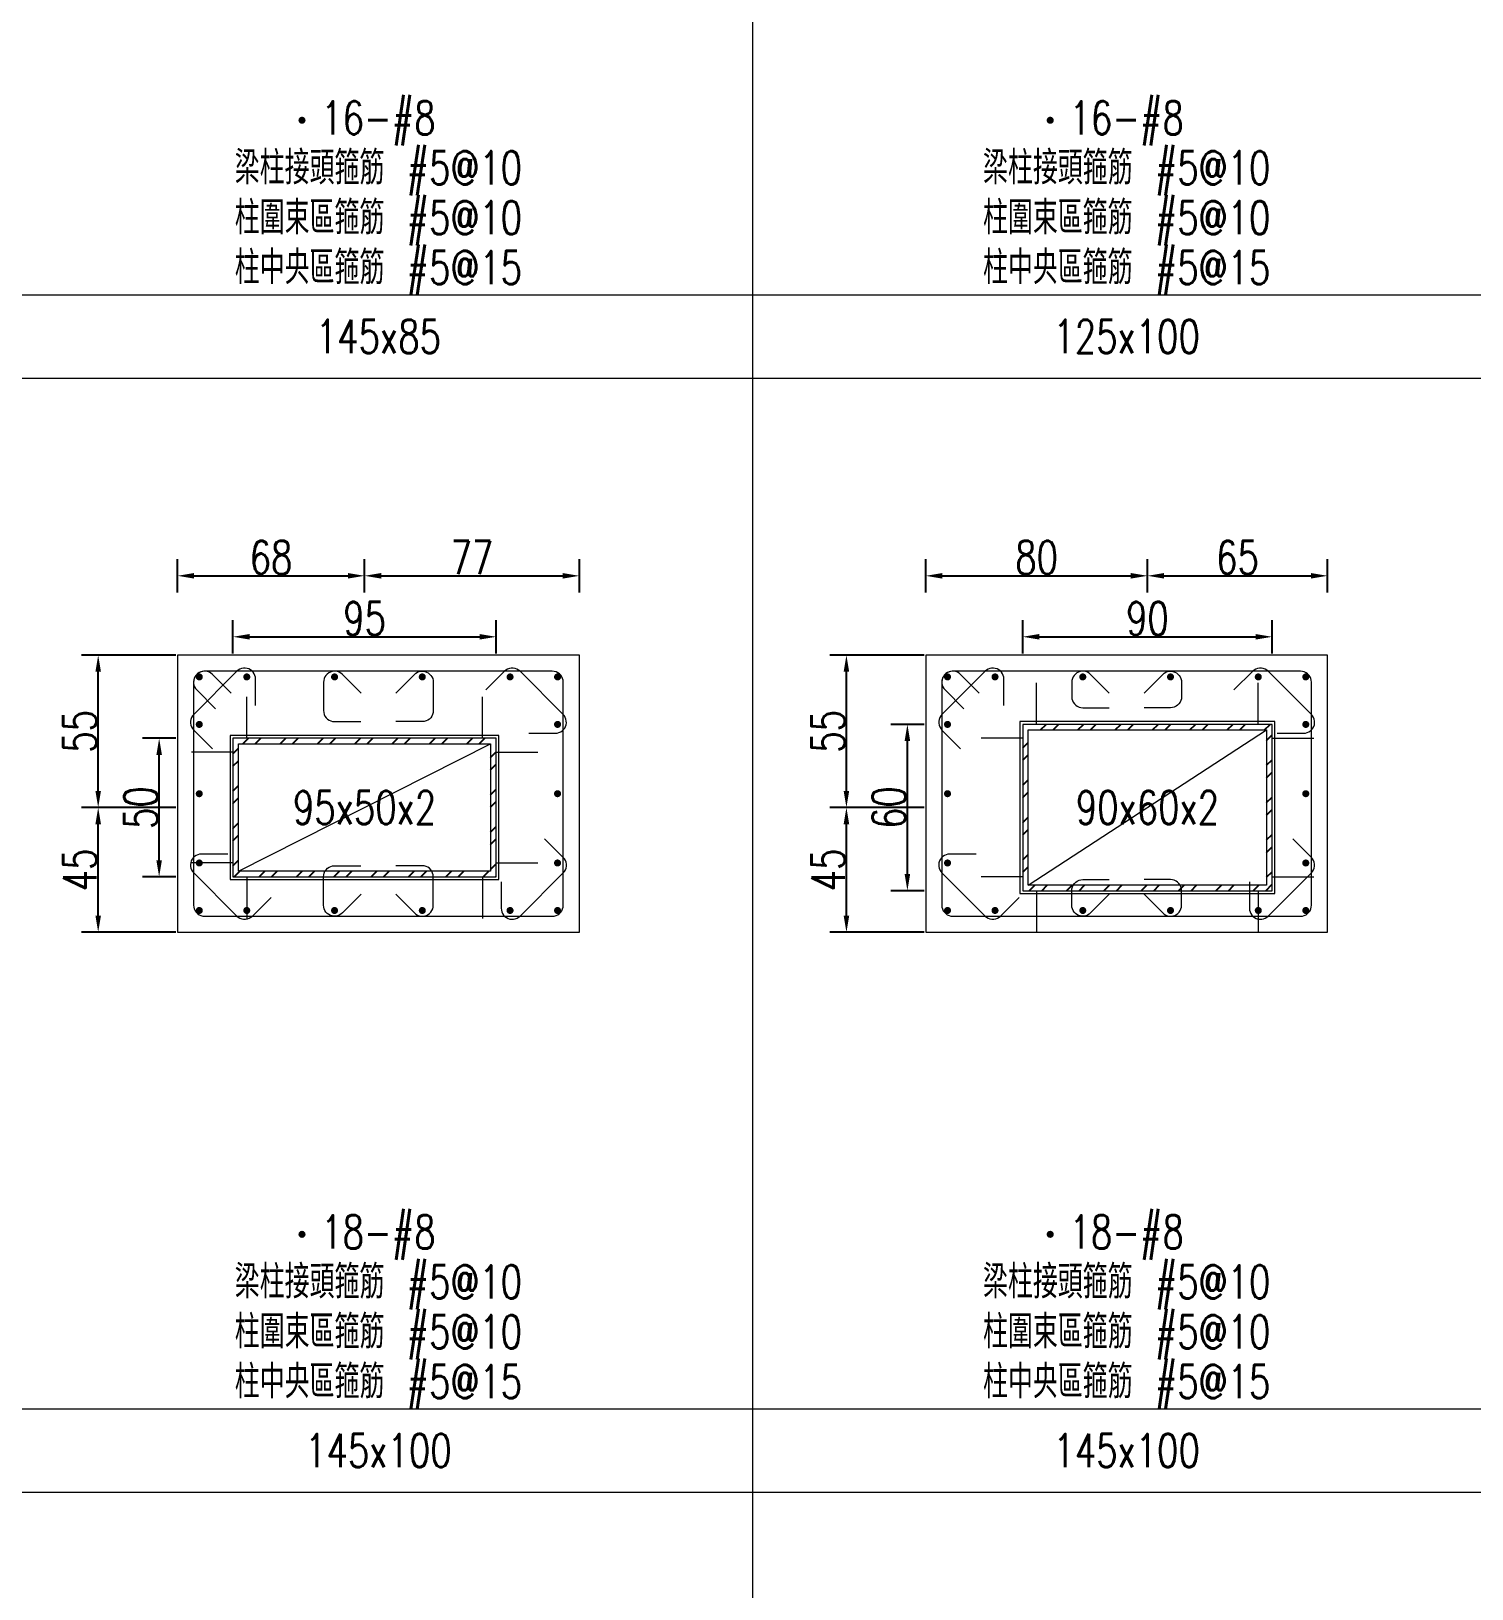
# Model space of a CAD drawing. Header units: millimetres. Extents: x 0 to 3905, y 0 to 8880.
# Drawn here: x 920 to 1440, y 2779 to 3341 of the extents above; entities that cross this region are included whole.
import ezdxf
from ezdxf.enums import TextEntityAlignment as Align

# ---------------------------------------------------------------- set-up
doc = ezdxf.new("R2010")
doc.units = ezdxf.units.MM
doc.layers.get('DEFPOINTS').update_dxf_attribs({"color": 3})
for name, color, linetype in [('Hatch線', 6, 'Continuous'), ('主筋斷面', 2, 'Continuous'), ('文字-主筋根數', 7, 'Continuous'), ('文字-剪力筋 中央區', 7, 'Continuous'), ('文字-剪力筋-BC', 7, 'Continuous'), ('文字-剪力筋-圍束區', 7, 'Continuous'), ('文字-斷面尺寸', 7, 'Continuous'), ('文字-輔助字', 7, 'Continuous'), ('柱斷面線', 4, 'Continuous'), ('標註字', 4, 'Continuous'), ('箍筋線', 1, 'Continuous'), ('網格線', 7, 'Continuous'), ('鋼柱', 11, 'Continuous')]:
    doc.layers.add(name, color=color, linetype=linetype)
doc.styles.add('note', font='txt.shx', dxfattribs={"width": 0.75, "height": 12})
doc.styles.add('txt', font='txt.shx', dxfattribs={"height": 0.2, "bigfont": 'chineset.shx'})
doc.dimstyles.new('RCAD_DIM', dxfattribs={"dimtxt": 12, "dimasz": 6, "dimexe": 6, "dimexo": 0.625, "dimtad": 1, "dimdec": 0, "dimdsep": 46, "dimtxsty": 'note', "dimcen": 2.5, "dimclrd": 256, "dimclre": 256, "dimclrt": 256, "dimadec": 0, "dimazin": 0, "dimtfac": 1, "dimtmove": 0, "dimatfit": 3, "dimfxl": 0, "dimtolj": 1, "dimarcsym": 0})

# ---------------------------------------------------------------- blocks, each defined once
blk = doc.blocks.new('*D588')
at = {"layer": 'DEFPOINTS', "color": 0}
for p in [(1087.5, 3122.62), (992.5, 3116), (1087.5, 3116)]:
    blk.add_point(p, dxfattribs=at)
at = {"layer": '標註字', "lineweight": -2}
for p, q in [((992.5, 3116.62), (992.5, 3128.62)), ((1087.5, 3116.62), (1087.5, 3128.62)), ((998.5, 3122.62), (1081.5, 3122.62))]:
    blk.add_line(p, q, dxfattribs=at)
at = {"layer": '標註字'}
for points in [[(998.5, 3123.62), (998.5, 3121.62), (992.5, 3122.62)], [(1081.5, 3121.62), (1081.5, 3123.62), (1087.5, 3122.62)]]:
    blk.add_solid(points, dxfattribs=at)
at = {"layer": '標註字', "insert": (1040, 3129.25), "char_height": 12, "attachment_point": 5, "style": 'note'}
blk.add_mtext('\\A1;95', dxfattribs=at)
blk = doc.blocks.new('*D589')
at = {"layer": 'DEFPOINTS', "color": 0}
for p in [(965.88, 3086), (972.5, 3086), (972.5, 3036)]:
    blk.add_point(p, dxfattribs=at)
at = {"layer": '標註字', "lineweight": -2}
for p, q in [((971.88, 3086), (959.88, 3086)), ((965.88, 3042), (965.88, 3080)), ((971.88, 3036), (959.88, 3036))]:
    blk.add_line(p, q, dxfattribs=at)
at = {"layer": '標註字'}
for points in [[(966.88, 3080), (964.88, 3080), (965.88, 3086)], [(964.88, 3042), (966.88, 3042), (965.88, 3036)]]:
    blk.add_solid(points, dxfattribs=at)
at = {"layer": '標註字', "insert": (959.25, 3061), "char_height": 12, "attachment_point": 5, "rotation": 90, "style": 'note'}
blk.add_mtext('\\A1;50', dxfattribs=at)
blk = doc.blocks.new('*D590')
at = {"layer": 'DEFPOINTS', "color": 0}
for p in [(1040, 3144.62), (972.5, 3138), (1040, 3138)]:
    blk.add_point(p, dxfattribs=at)
at = {"layer": '標註字', "lineweight": -2}
for p, q in [((972.5, 3138.62), (972.5, 3150.62)), ((1040, 3138.62), (1040, 3150.62)), ((978.5, 3144.62), (1034, 3144.62))]:
    blk.add_line(p, q, dxfattribs=at)
at = {"layer": '標註字'}
for points in [[(978.5, 3145.62), (978.5, 3143.62), (972.5, 3144.62)], [(1034, 3143.62), (1034, 3145.62), (1040, 3144.62)]]:
    blk.add_solid(points, dxfattribs=at)
at = {"layer": '標註字', "insert": (1006.25, 3151.25), "char_height": 12, "attachment_point": 5, "style": 'note'}
blk.add_mtext('\\A1;68', dxfattribs=at)
blk = doc.blocks.new('*D591')
at = {"layer": 'DEFPOINTS', "color": 0}
for p in [(1117.5, 3144.62), (1040, 3138), (1117.5, 3138)]:
    blk.add_point(p, dxfattribs=at)
at = {"layer": '標註字', "lineweight": -2}
for p, q in [((1040, 3138.62), (1040, 3150.62)), ((1117.5, 3138.62), (1117.5, 3150.62)), ((1046, 3144.62), (1111.5, 3144.62))]:
    blk.add_line(p, q, dxfattribs=at)
at = {"layer": '標註字'}
for points in [[(1046, 3145.62), (1046, 3143.62), (1040, 3144.62)], [(1111.5, 3143.62), (1111.5, 3145.62), (1117.5, 3144.62)]]:
    blk.add_solid(points, dxfattribs=at)
at = {"layer": '標註字', "insert": (1078.75, 3151.25), "char_height": 12, "attachment_point": 5, "style": 'note'}
blk.add_mtext('\\A1;77', dxfattribs=at)
blk = doc.blocks.new('*D592')
at = {"layer": 'DEFPOINTS', "color": 0}
for p in [(943.88, 3061), (972.5, 3061), (972.5, 3016)]:
    blk.add_point(p, dxfattribs=at)
at = {"layer": '標註字', "lineweight": -2}
for p, q in [((971.88, 3061), (937.88, 3061)), ((943.88, 3022), (943.88, 3055)), ((971.88, 3016), (937.88, 3016))]:
    blk.add_line(p, q, dxfattribs=at)
at = {"layer": '標註字'}
for points in [[(944.88, 3055), (942.88, 3055), (943.88, 3061)], [(942.88, 3022), (944.88, 3022), (943.88, 3016)]]:
    blk.add_solid(points, dxfattribs=at)
at = {"layer": '標註字', "insert": (937.25, 3038.5), "char_height": 12, "attachment_point": 5, "rotation": 90, "style": 'note'}
blk.add_mtext('\\A1;45', dxfattribs=at)
blk = doc.blocks.new('*D593')
at = {"layer": 'DEFPOINTS', "color": 0}
for p in [(943.88, 3116), (972.5, 3116), (972.5, 3061)]:
    blk.add_point(p, dxfattribs=at)
at = {"layer": '標註字', "lineweight": -2}
for p, q in [((971.88, 3116), (937.88, 3116)), ((943.88, 3067), (943.88, 3110)), ((971.88, 3061), (937.88, 3061))]:
    blk.add_line(p, q, dxfattribs=at)
at = {"layer": '標註字'}
for points in [[(944.88, 3110), (942.88, 3110), (943.88, 3116)], [(942.88, 3067), (944.88, 3067), (943.88, 3061)]]:
    blk.add_solid(points, dxfattribs=at)
at = {"layer": '標註字', "insert": (937.25, 3088.5), "char_height": 12, "attachment_point": 5, "rotation": 90, "style": 'note'}
blk.add_mtext('\\A1;55', dxfattribs=at)
blk = doc.blocks.new('Circle_Filled')
at = {"const_width": 0.5}
blk.add_lwpolyline([(-0.25, 0, 1), (0.25, 0, 1)], format="xyb", close=True, dxfattribs=at)
blk = doc.blocks.new('*D720')
at = {"layer": 'DEFPOINTS', "color": 0}
for p in [(1367.5, 3122.62), (1277.5, 3116), (1367.5, 3116)]:
    blk.add_point(p, dxfattribs=at)
at = {"layer": '標註字', "lineweight": -2}
for p, q in [((1277.5, 3116.62), (1277.5, 3128.62)), ((1367.5, 3116.62), (1367.5, 3128.62)), ((1283.5, 3122.62), (1361.5, 3122.62))]:
    blk.add_line(p, q, dxfattribs=at)
at = {"layer": '標註字'}
for points in [[(1283.5, 3123.62), (1283.5, 3121.62), (1277.5, 3122.62)], [(1361.5, 3121.62), (1361.5, 3123.62), (1367.5, 3122.62)]]:
    blk.add_solid(points, dxfattribs=at)
at = {"layer": '標註字', "insert": (1322.5, 3129.25), "char_height": 12, "attachment_point": 5, "style": 'note'}
blk.add_mtext('\\A1;90', dxfattribs=at)
blk = doc.blocks.new('*D721')
at = {"layer": 'DEFPOINTS', "color": 0}
for p in [(1235.88, 3091), (1242.5, 3091), (1242.5, 3031)]:
    blk.add_point(p, dxfattribs=at)
at = {"layer": '標註字', "lineweight": -2}
for p, q in [((1241.88, 3091), (1229.88, 3091)), ((1235.88, 3037), (1235.88, 3085)), ((1241.88, 3031), (1229.88, 3031))]:
    blk.add_line(p, q, dxfattribs=at)
at = {"layer": '標註字'}
for points in [[(1236.88, 3085), (1234.88, 3085), (1235.88, 3091)], [(1234.88, 3037), (1236.88, 3037), (1235.88, 3031)]]:
    blk.add_solid(points, dxfattribs=at)
at = {"layer": '標註字', "insert": (1229.25, 3061), "char_height": 12, "attachment_point": 5, "rotation": 90, "style": 'note'}
blk.add_mtext('\\A1;60', dxfattribs=at)
blk = doc.blocks.new('*D722')
at = {"layer": 'DEFPOINTS', "color": 0}
for p in [(1322.5, 3144.62), (1242.5, 3138), (1322.5, 3138)]:
    blk.add_point(p, dxfattribs=at)
at = {"layer": '標註字', "lineweight": -2}
for p, q in [((1242.5, 3138.62), (1242.5, 3150.62)), ((1322.5, 3138.62), (1322.5, 3150.62)), ((1248.5, 3144.62), (1316.5, 3144.62))]:
    blk.add_line(p, q, dxfattribs=at)
at = {"layer": '標註字'}
for points in [[(1248.5, 3145.62), (1248.5, 3143.62), (1242.5, 3144.62)], [(1316.5, 3143.62), (1316.5, 3145.62), (1322.5, 3144.62)]]:
    blk.add_solid(points, dxfattribs=at)
at = {"layer": '標註字', "insert": (1282.5, 3151.25), "char_height": 12, "attachment_point": 5, "style": 'note'}
blk.add_mtext('\\A1;80', dxfattribs=at)
blk = doc.blocks.new('*D723')
at = {"layer": 'DEFPOINTS', "color": 0}
for p in [(1387.5, 3144.62), (1322.5, 3138), (1387.5, 3138)]:
    blk.add_point(p, dxfattribs=at)
at = {"layer": '標註字', "lineweight": -2}
for p, q in [((1322.5, 3138.62), (1322.5, 3150.62)), ((1387.5, 3138.62), (1387.5, 3150.62)), ((1328.5, 3144.62), (1381.5, 3144.62))]:
    blk.add_line(p, q, dxfattribs=at)
at = {"layer": '標註字'}
for points in [[(1328.5, 3145.62), (1328.5, 3143.62), (1322.5, 3144.62)], [(1381.5, 3143.62), (1381.5, 3145.62), (1387.5, 3144.62)]]:
    blk.add_solid(points, dxfattribs=at)
at = {"layer": '標註字', "insert": (1355, 3151.25), "char_height": 12, "attachment_point": 5, "style": 'note'}
blk.add_mtext('\\A1;65', dxfattribs=at)
blk = doc.blocks.new('*D724')
at = {"layer": 'DEFPOINTS', "color": 0}
for p in [(1213.88, 3061), (1242.5, 3061), (1242.5, 3016)]:
    blk.add_point(p, dxfattribs=at)
at = {"layer": '標註字', "lineweight": -2}
for p, q in [((1241.88, 3061), (1207.88, 3061)), ((1213.88, 3022), (1213.88, 3055)), ((1241.88, 3016), (1207.88, 3016))]:
    blk.add_line(p, q, dxfattribs=at)
at = {"layer": '標註字'}
for points in [[(1214.88, 3055), (1212.88, 3055), (1213.88, 3061)], [(1212.88, 3022), (1214.88, 3022), (1213.88, 3016)]]:
    blk.add_solid(points, dxfattribs=at)
at = {"layer": '標註字', "insert": (1207.25, 3038.5), "char_height": 12, "attachment_point": 5, "rotation": 90, "style": 'note'}
blk.add_mtext('\\A1;45', dxfattribs=at)
blk = doc.blocks.new('*D725')
at = {"layer": 'DEFPOINTS', "color": 0}
for p in [(1213.88, 3116), (1242.5, 3116), (1242.5, 3061)]:
    blk.add_point(p, dxfattribs=at)
at = {"layer": '標註字', "lineweight": -2}
for p, q in [((1241.88, 3116), (1207.88, 3116)), ((1213.88, 3067), (1213.88, 3110)), ((1241.88, 3061), (1207.88, 3061))]:
    blk.add_line(p, q, dxfattribs=at)
at = {"layer": '標註字'}
for points in [[(1214.88, 3110), (1212.88, 3110), (1213.88, 3116)], [(1212.88, 3067), (1214.88, 3067), (1213.88, 3061)]]:
    blk.add_solid(points, dxfattribs=at)
at = {"layer": '標註字', "insert": (1207.25, 3088.5), "char_height": 12, "attachment_point": 5, "rotation": 90, "style": 'note'}
blk.add_mtext('\\A1;55', dxfattribs=at)

msp = doc.modelspace()

# ---------------------------------------------------------------- hatches: boundary and pattern name
at = {"layer": 'Hatch線'}
h = msp.add_hatch(dxfattribs=at)
h.set_pattern_fill('ANSI32', color=256, style=0)
h.paths.add_polyline_path([(992.5, 3036), (1087.5, 3036), (1087.5, 3086), (992.5, 3086)], flags=17)
h.paths.add_polyline_path([(994.5, 3038), (994.5, 3084), (1085.5, 3084), (1085.5, 3038)])
h = msp.add_hatch(dxfattribs=at)
h.set_pattern_fill('ANSI32', color=256, style=0)
h.paths.add_polyline_path([(1277.5, 3031), (1367.5, 3031), (1367.5, 3091), (1277.5, 3091)], flags=17)
h.paths.add_polyline_path([(1279.5, 3033), (1279.5, 3089), (1365.5, 3089), (1365.5, 3033)])

# ---------------------------------------------------------------- linework, layer by layer
at = {"layer": 'DEFPOINTS', "lineweight": 5}
for points in [[(1282.5, 3091), (1282.5, 3106)], [(1362.5, 3091), (1362.5, 3106)], [(997.5, 3086), (997.5, 3101)], [(1082.5, 3086), (1082.5, 3101)], [(1277.5, 3030), (1368.5, 3030), (1368.5, 3092), (1276.5, 3092), (1276.5, 3030), (1277.5, 3030)], [(992.5, 3035), (1088.5, 3035), (1088.5, 3087), (991.5, 3087), (991.5, 3035), (992.5, 3035)], [(1277.5, 3086), (1262.5, 3086)], [(1279.5, 3033), (1365.5, 3089)], [(1367.5, 3086), (1382.5, 3086)], [(992.5, 3081), (977.5, 3081)], [(994.5, 3038), (1085.5, 3084)], [(1087.5, 3081), (1102.5, 3081)], [(992.5, 3041), (977.5, 3041)], [(1087.5, 3041), (1102.5, 3041)], [(997.5, 3036), (997.5, 3021)], [(1082.5, 3036), (1082.5, 3021)], [(1277.5, 3036), (1262.5, 3036)], [(1367.5, 3036), (1382.5, 3036)], [(1282.5, 3031), (1282.5, 3016)], [(1362.5, 3031), (1362.5, 3016)]]:
    msp.add_lwpolyline(points, dxfattribs=at)
at = {"layer": '柱斷面線', "lineweight": 5}
for points in [[(972.5, 3016), (1117.5, 3016), (1117.5, 3116), (972.5, 3116), (972.5, 3016)], [(1242.5, 3016), (1387.5, 3016), (1387.5, 3116), (1242.5, 3116), (1242.5, 3016)]]:
    msp.add_lwpolyline(points, dxfattribs=at)
at = {"layer": '箍筋線', "lineweight": 5}
for points in [[(1000.69, 3097.81), (1000.69, 3107.35), (1000.63, 3108.02), (1000.46, 3108.66), (1000.19, 3109.27), (999.82, 3109.83), (999.36, 3110.32), (998.83, 3110.72), (998.23, 3111.02), (997.6, 3111.23), (996.93, 3111.32), (996.27, 3111.3), (995.61, 3111.17), (994.99, 3110.93), (994.41, 3110.59), (993.9, 3110.16), (978.34, 3094.6), (977.89, 3094.07), (977.55, 3093.47), (977.31, 3092.82), (977.19, 3092.13), (977.19, 3091.44), (977.31, 3090.76), (977.55, 3090.11), (977.89, 3089.51), (978.34, 3088.98), (985.08, 3082.23)], [(991.83, 3102.29), (985.08, 3109.04), (984.57, 3109.47), (983.99, 3109.81), (983.37, 3110.05), (982.72, 3110.18), (982.05, 3110.2), (981.39, 3110.11), (980.75, 3109.9), (980.16, 3109.6), (979.62, 3109.19), (979.16, 3108.71), (978.79, 3108.15), (978.52, 3107.54), (978.35, 3106.9), (978.29, 3106.23), (978.29, 3025.77), (978.36, 3025.08), (978.53, 3024.41), (978.83, 3023.78), (979.22, 3023.21), (979.71, 3022.72), (980.28, 3022.33), (980.91, 3022.03), (981.58, 3021.86), (982.27, 3021.79), (1107.73, 3021.79), (1108.42, 3021.86), (1109.09, 3022.03), (1109.72, 3022.33), (1110.29, 3022.72), (1110.78, 3023.21), (1111.17, 3023.78), (1111.47, 3024.41), (1111.64, 3025.08), (1111.71, 3025.77), (1111.71, 3106.23), (1111.64, 3106.92), (1111.47, 3107.59), (1111.17, 3108.22), (1110.78, 3108.79), (1110.29, 3109.28), (1109.72, 3109.67), (1109.09, 3109.97), (1108.42, 3110.14), (1107.73, 3110.21), (982.27, 3110.21), (981.6, 3110.15), (980.96, 3109.98), (980.35, 3109.71), (979.79, 3109.34), (979.31, 3108.88), (978.9, 3108.34), (978.6, 3107.75), (978.39, 3107.11), (978.3, 3106.45), (978.32, 3105.78), (978.45, 3105.13), (978.69, 3104.51), (979.03, 3103.93), (979.46, 3103.42), (986.21, 3096.67)], [(1038.72, 3102.29), (1031.98, 3109.04), (1031.47, 3109.47), (1030.89, 3109.81), (1030.27, 3110.05), (1029.61, 3110.18), (1028.94, 3110.2), (1028.28, 3110.11), (1027.65, 3109.9), (1027.05, 3109.6), (1026.52, 3109.19), (1026.06, 3108.71), (1025.69, 3108.15), (1025.41, 3107.54), (1025.25, 3106.9), (1025.19, 3106.23), (1025.19, 3095.98), (1025.25, 3095.28), (1025.43, 3094.62), (1025.72, 3093.99), (1026.12, 3093.42), (1026.61, 3092.93), (1027.18, 3092.53), (1027.81, 3092.24), (1028.48, 3092.06), (1029.17, 3092), (1038.71, 3092)], [(1051.28, 3102.29), (1058.02, 3109.04), (1058.53, 3109.47), (1059.11, 3109.81), (1059.73, 3110.05), (1060.39, 3110.18), (1061.06, 3110.2), (1061.72, 3110.11), (1062.35, 3109.9), (1062.95, 3109.6), (1063.48, 3109.19), (1063.94, 3108.71), (1064.31, 3108.15), (1064.59, 3107.54), (1064.75, 3106.9), (1064.81, 3106.23), (1064.81, 3095.98), (1064.75, 3095.28), (1064.57, 3094.62), (1064.28, 3093.99), (1063.88, 3093.42), (1063.39, 3092.93), (1062.82, 3092.53), (1062.19, 3092.24), (1061.52, 3092.06), (1060.83, 3092), (1051.29, 3092)], [(1099.31, 3087.81), (1108.85, 3087.81), (1109.52, 3087.87), (1110.16, 3088.04), (1110.77, 3088.31), (1111.33, 3088.68), (1111.82, 3089.14), (1112.22, 3089.67), (1112.52, 3090.27), (1112.73, 3090.9), (1112.82, 3091.57), (1112.8, 3092.23), (1112.67, 3092.89), (1112.43, 3093.51), (1112.09, 3094.09), (1111.66, 3094.6), (1096.1, 3110.16), (1095.57, 3110.61), (1094.97, 3110.95), (1094.32, 3111.19), (1093.63, 3111.31), (1092.94, 3111.31), (1092.26, 3111.19), (1091.61, 3110.95), (1091.01, 3110.61), (1090.48, 3110.16), (1083.73, 3103.42)], [(1270.69, 3097.81), (1270.69, 3107.35), (1270.63, 3108.02), (1270.46, 3108.66), (1270.19, 3109.27), (1269.82, 3109.83), (1269.36, 3110.32), (1268.83, 3110.72), (1268.23, 3111.02), (1267.6, 3111.23), (1266.93, 3111.32), (1266.27, 3111.3), (1265.61, 3111.17), (1264.99, 3110.93), (1264.41, 3110.59), (1263.9, 3110.16), (1248.34, 3094.6), (1247.89, 3094.07), (1247.55, 3093.47), (1247.31, 3092.82), (1247.19, 3092.13), (1247.19, 3091.44), (1247.31, 3090.76), (1247.55, 3090.11), (1247.89, 3089.51), (1248.34, 3088.98), (1255.08, 3082.23)], [(1261.83, 3102.29), (1255.08, 3109.04), (1254.57, 3109.47), (1253.99, 3109.81), (1253.37, 3110.05), (1252.72, 3110.18), (1252.05, 3110.2), (1251.39, 3110.11), (1250.75, 3109.9), (1250.16, 3109.6), (1249.62, 3109.19), (1249.16, 3108.71), (1248.79, 3108.15), (1248.52, 3107.54), (1248.35, 3106.9), (1248.29, 3106.23), (1248.29, 3025.77), (1248.36, 3025.08), (1248.53, 3024.41), (1248.83, 3023.78), (1249.22, 3023.21), (1249.71, 3022.72), (1250.28, 3022.33), (1250.91, 3022.03), (1251.58, 3021.86), (1252.27, 3021.79), (1377.73, 3021.79), (1378.42, 3021.86), (1379.09, 3022.03), (1379.72, 3022.33), (1380.29, 3022.72), (1380.78, 3023.21), (1381.17, 3023.78), (1381.47, 3024.41), (1381.64, 3025.08), (1381.71, 3025.77), (1381.71, 3106.23), (1381.64, 3106.92), (1381.47, 3107.59), (1381.17, 3108.22), (1380.78, 3108.79), (1380.29, 3109.28), (1379.72, 3109.67), (1379.09, 3109.97), (1378.42, 3110.14), (1377.73, 3110.21), (1252.27, 3110.21), (1251.6, 3110.15), (1250.96, 3109.98), (1250.35, 3109.71), (1249.79, 3109.34), (1249.31, 3108.88), (1248.9, 3108.34), (1248.6, 3107.75), (1248.39, 3107.11), (1248.3, 3106.45), (1248.32, 3105.78), (1248.45, 3105.13), (1248.69, 3104.51), (1249.03, 3103.93), (1249.46, 3103.42), (1256.21, 3096.67)], [(1308.72, 3102.29), (1301.98, 3109.04), (1301.47, 3109.47), (1300.89, 3109.81), (1300.27, 3110.05), (1299.61, 3110.18), (1298.94, 3110.2), (1298.28, 3110.11), (1297.65, 3109.9), (1297.05, 3109.6), (1296.52, 3109.19), (1296.06, 3108.71), (1295.69, 3108.15), (1295.41, 3107.54), (1295.25, 3106.9), (1295.19, 3106.23), (1295.19, 3100.97), (1295.25, 3100.28), (1295.43, 3099.62), (1295.72, 3098.99), (1296.12, 3098.42), (1296.61, 3097.93), (1297.18, 3097.53), (1297.81, 3097.24), (1298.48, 3097.06), (1299.17, 3097), (1308.71, 3097)], [(1321.28, 3102.29), (1328.02, 3109.04), (1328.53, 3109.47), (1329.11, 3109.81), (1329.73, 3110.05), (1330.39, 3110.18), (1331.06, 3110.2), (1331.72, 3110.11), (1332.35, 3109.9), (1332.95, 3109.6), (1333.48, 3109.19), (1333.94, 3108.71), (1334.31, 3108.15), (1334.59, 3107.54), (1334.75, 3106.9), (1334.81, 3106.23), (1334.81, 3100.97), (1334.75, 3100.28), (1334.57, 3099.62), (1334.28, 3098.99), (1333.88, 3098.42), (1333.39, 3097.93), (1332.82, 3097.53), (1332.19, 3097.24), (1331.52, 3097.06), (1330.83, 3097), (1321.29, 3097)], [(1369.31, 3087.81), (1378.85, 3087.81), (1379.52, 3087.87), (1380.16, 3088.04), (1380.77, 3088.31), (1381.33, 3088.68), (1381.82, 3089.14), (1382.22, 3089.67), (1382.52, 3090.27), (1382.73, 3090.9), (1382.82, 3091.57), (1382.8, 3092.23), (1382.67, 3092.89), (1382.43, 3093.51), (1382.09, 3094.09), (1381.66, 3094.6), (1366.1, 3110.16), (1365.57, 3110.61), (1364.97, 3110.95), (1364.32, 3111.19), (1363.63, 3111.31), (1362.94, 3111.31), (1362.26, 3111.19), (1361.61, 3110.95), (1361.01, 3110.61), (1360.48, 3110.16), (1353.73, 3103.42)], [(1089.31, 3034.19), (1089.31, 3024.65), (1089.37, 3023.98), (1089.54, 3023.34), (1089.81, 3022.73), (1090.18, 3022.17), (1090.64, 3021.68), (1091.17, 3021.28), (1091.77, 3020.98), (1092.4, 3020.77), (1093.07, 3020.68), (1093.73, 3020.7), (1094.39, 3020.83), (1095.01, 3021.07), (1095.59, 3021.41), (1096.1, 3021.84), (1111.66, 3037.4), (1112.11, 3037.93), (1112.45, 3038.53), (1112.69, 3039.18), (1112.81, 3039.87), (1112.81, 3040.56), (1112.69, 3041.24), (1112.45, 3041.89), (1112.11, 3042.49), (1111.66, 3043.02), (1104.92, 3049.77)], [(1359.31, 3034.19), (1359.31, 3024.65), (1359.37, 3023.98), (1359.54, 3023.34), (1359.81, 3022.73), (1360.18, 3022.17), (1360.64, 3021.68), (1361.17, 3021.28), (1361.77, 3020.98), (1362.4, 3020.77), (1363.07, 3020.68), (1363.73, 3020.7), (1364.39, 3020.83), (1365.01, 3021.07), (1365.59, 3021.41), (1366.1, 3021.84), (1381.66, 3037.4), (1382.11, 3037.93), (1382.45, 3038.53), (1382.69, 3039.18), (1382.81, 3039.87), (1382.81, 3040.56), (1382.69, 3041.24), (1382.45, 3041.89), (1382.11, 3042.49), (1381.66, 3043.02), (1374.92, 3049.77)], [(990.69, 3044.19), (981.15, 3044.19), (980.48, 3044.13), (979.84, 3043.96), (979.23, 3043.69), (978.67, 3043.32), (978.18, 3042.86), (977.78, 3042.33), (977.48, 3041.73), (977.27, 3041.1), (977.18, 3040.43), (977.2, 3039.77), (977.33, 3039.11), (977.57, 3038.49), (977.91, 3037.91), (978.34, 3037.4), (993.9, 3021.84), (994.43, 3021.39), (995.03, 3021.05), (995.68, 3020.81), (996.37, 3020.69), (997.06, 3020.69), (997.74, 3020.81), (998.39, 3021.05), (998.99, 3021.39), (999.52, 3021.84), (1006.27, 3028.58)], [(1260.69, 3044.19), (1251.15, 3044.19), (1250.48, 3044.13), (1249.84, 3043.96), (1249.23, 3043.69), (1248.67, 3043.32), (1248.18, 3042.86), (1247.78, 3042.33), (1247.48, 3041.73), (1247.27, 3041.1), (1247.18, 3040.43), (1247.2, 3039.77), (1247.33, 3039.11), (1247.57, 3038.49), (1247.91, 3037.91), (1248.34, 3037.4), (1263.9, 3021.84), (1264.43, 3021.39), (1265.03, 3021.05), (1265.68, 3020.81), (1266.37, 3020.69), (1267.06, 3020.69), (1267.74, 3020.81), (1268.39, 3021.05), (1268.99, 3021.39), (1269.52, 3021.84), (1276.27, 3028.58)], [(1038.72, 3029.71), (1031.98, 3022.96), (1031.47, 3022.53), (1030.89, 3022.19), (1030.27, 3021.95), (1029.61, 3021.82), (1028.94, 3021.8), (1028.28, 3021.89), (1027.65, 3022.1), (1027.05, 3022.4), (1026.52, 3022.81), (1026.06, 3023.29), (1025.69, 3023.85), (1025.41, 3024.46), (1025.25, 3025.1), (1025.19, 3025.77), (1025.19, 3036.02), (1025.25, 3036.72), (1025.43, 3037.38), (1025.72, 3038.01), (1026.12, 3038.58), (1026.61, 3039.07), (1027.18, 3039.47), (1027.81, 3039.76), (1028.48, 3039.94), (1029.17, 3040), (1038.71, 3040)], [(1051.28, 3029.71), (1058.02, 3022.96), (1058.53, 3022.53), (1059.11, 3022.19), (1059.73, 3021.95), (1060.39, 3021.82), (1061.06, 3021.8), (1061.72, 3021.89), (1062.35, 3022.1), (1062.95, 3022.4), (1063.48, 3022.81), (1063.94, 3023.29), (1064.31, 3023.85), (1064.59, 3024.46), (1064.75, 3025.1), (1064.81, 3025.77), (1064.81, 3036.02), (1064.75, 3036.72), (1064.57, 3037.38), (1064.28, 3038.01), (1063.88, 3038.58), (1063.39, 3039.07), (1062.82, 3039.47), (1062.19, 3039.76), (1061.52, 3039.94), (1060.83, 3040), (1051.29, 3040)], [(1308.72, 3029.71), (1301.98, 3022.96), (1301.47, 3022.53), (1300.89, 3022.19), (1300.27, 3021.95), (1299.61, 3021.82), (1298.94, 3021.8), (1298.28, 3021.89), (1297.65, 3022.1), (1297.05, 3022.4), (1296.52, 3022.81), (1296.06, 3023.29), (1295.69, 3023.85), (1295.41, 3024.46), (1295.25, 3025.1), (1295.19, 3025.77), (1295.19, 3031.03), (1295.25, 3031.72), (1295.43, 3032.38), (1295.72, 3033.01), (1296.12, 3033.58), (1296.61, 3034.07), (1297.18, 3034.47), (1297.81, 3034.76), (1298.48, 3034.94), (1299.17, 3035), (1308.71, 3035)], [(1321.28, 3029.71), (1328.02, 3022.96), (1328.53, 3022.53), (1329.11, 3022.19), (1329.73, 3021.95), (1330.39, 3021.82), (1331.06, 3021.8), (1331.72, 3021.89), (1332.35, 3022.1), (1332.95, 3022.4), (1333.48, 3022.81), (1333.94, 3023.29), (1334.31, 3023.85), (1334.59, 3024.46), (1334.75, 3025.1), (1334.81, 3025.77), (1334.81, 3031.03), (1334.75, 3031.72), (1334.57, 3032.38), (1334.28, 3033.01), (1333.88, 3033.58), (1333.39, 3034.07), (1332.82, 3034.47), (1332.19, 3034.76), (1331.52, 3034.94), (1330.83, 3035), (1321.29, 3035)]]:
    msp.add_lwpolyline(points, dxfattribs=at)
at = {"layer": '網格線', "lineweight": 5}
for points in [[(1180, 3618), (1180, 3246)], [(910, 3246), (1180, 3246)], [(1180, 3246), (1450, 3246)], [(1180, 3246), (1180, 3216)], [(910, 3216), (1180, 3216)], [(1180, 3216), (1450, 3216)], [(1180, 3216), (1180, 2844)], [(910, 2844), (1180, 2844)], [(1180, 2844), (1450, 2844)], [(1180, 2844), (1180, 2814)], [(910, 2814), (1180, 2814)], [(1180, 2814), (1450, 2814)], [(1180, 2814), (1180, 2442)]]:
    msp.add_lwpolyline(points, dxfattribs=at)
at = {"layer": '鋼柱', "lineweight": 5}
for points in [[(992.5, 3036), (1087.5, 3036), (1087.5, 3086), (992.5, 3086), (992.5, 3036)], [(1277.5, 3031), (1367.5, 3031), (1367.5, 3091), (1277.5, 3091), (1277.5, 3031)], [(1279.5, 3033), (1279.5, 3089), (1365.5, 3089), (1365.5, 3033), (1279.5, 3033)], [(994.5, 3038), (994.5, 3084), (1085.5, 3084), (1085.5, 3038), (994.5, 3038)]]:
    msp.add_lwpolyline(points, dxfattribs=at)

# ---------------------------------------------------------------- block references
at = {"layer": '主筋斷面', "lineweight": 5, "xscale": 2.539999961853027, "yscale": 2.539999961853027}
for p in [(1017.42, 3309), (1287.42, 3309), (980.36, 3108.14), (997.5, 3108.14), (1029.17, 3108.14), (1060.83, 3108.14), (1092.5, 3108.14), (1109.64, 3108.14), (1250.36, 3108.14), (1267.5, 3108.14), (1299.17, 3108.14), (1330.83, 3108.14), (1362.5, 3108.14), (1379.64, 3108.14), (980.36, 3091), (1109.64, 3091), (1250.36, 3091), (1379.64, 3091), (980.36, 3066), (1109.64, 3066), (1250.36, 3066), (1379.64, 3066), (980.36, 3041), (1109.64, 3041), (1250.36, 3041), (1379.64, 3041), (980.36, 3023.86), (997.5, 3023.86), (1029.17, 3023.86), (1060.83, 3023.86), (1092.5, 3023.86), (1109.64, 3023.86), (1250.36, 3023.86), (1267.5, 3023.86), (1299.17, 3023.86), (1330.83, 3023.86), (1362.5, 3023.86), (1379.64, 3023.86), (1017.42, 2907), (1287.42, 2907)]:
    msp.add_blockref('Circle_Filled', p, dxfattribs=at)

# ---------------------------------------------------------------- texts
at = {"layer": '文字-主筋根數', "style": 'txt', "width": 0.75}
for s, p in [('16-#8', (1045, 3309)), ('16-#8', (1315, 3309)), ('18-#8', (1045, 2907)), ('18-#8', (1315, 2907))]:
    msp.add_text(s, height=12, dxfattribs=at).set_placement(p, align=Align.MIDDLE)
at = {"layer": '文字-剪力筋 中央區', "style": 'txt', "width": 0.75}
for p in [(1045, 3255), (1315, 3255), (1045, 2853), (1315, 2853)]:
    msp.add_text('柱中央區箍筋 #5@15', height=12, dxfattribs=at).set_placement(p, align=Align.MIDDLE)
at = {"layer": '文字-剪力筋-BC', "style": 'txt', "width": 0.75}
for p in [(1045, 3291), (1315, 3291), (1045, 2889), (1315, 2889)]:
    msp.add_text('梁柱接頭箍筋 #5@10', height=12, dxfattribs=at).set_placement(p, align=Align.MIDDLE)
at = {"layer": '文字-剪力筋-圍束區', "style": 'txt', "width": 0.75}
for p in [(1045, 3273), (1315, 3273), (1045, 2871), (1315, 2871)]:
    msp.add_text('柱圍束區箍筋 #5@10', height=12, dxfattribs=at).set_placement(p, align=Align.MIDDLE)
at = {"layer": '文字-斷面尺寸', "style": 'txt', "width": 0.75}
for s, p in [('145x85', (1045, 3231)), ('125x100', (1315, 3231)), ('145x100', (1045, 2829)), ('145x100', (1315, 2829))]:
    msp.add_text(s, height=12, dxfattribs=at).set_placement(p, align=Align.MIDDLE)
at = {"layer": '文字-輔助字', "style": 'txt', "width": 0.75}
for s, p in [('95x50x2', (1040, 3061)), ('90x60x2', (1322.5, 3061))]:
    msp.add_text(s, height=12, dxfattribs=at).set_placement(p, align=Align.MIDDLE)

# ---------------------------------------------------------------- dimensions: what is measured, and where the dimension line sits
at = {"layer": '標註字'}
for base, p1, p2, picture, middle in [((1040.00005, 3144.625), (972.5, 3138), (1040.00005, 3138), '*D590', (1006.25002, 3151.25)), ((1117.5, 3144.625), (1040.00005, 3138), (1117.5, 3138), '*D591', (1078.75002, 3151.25)), ((1322.5, 3144.62), (1242.5, 3138), (1322.5, 3138), '*D722', (1282.5, 3151.25)), ((1387.5, 3144.62), (1322.5, 3138), (1387.5, 3138), '*D723', (1355, 3151.25)), ((1087.5, 3122.62), (992.5, 3116), (1087.5, 3116), '*D588', (1040, 3129.25)), ((1367.5, 3122.62), (1277.5, 3116), (1367.5, 3116), '*D720', (1322.5, 3129.25))]:
    dim = msp.add_linear_dim(base=base, p1=p1, p2=p2, dimstyle='RCAD_DIM', dxfattribs=at)
    dim.commit()
    dim.dimension.update_dxf_attribs({"geometry": picture, "text_midpoint": middle})
for base, p1, p2, picture, middle in [((943.88, 3116), (972.5, 3061), (972.5, 3116), '*D593', (937.25, 3088.5)), ((1213.88, 3116), (1242.5, 3061), (1242.5, 3116), '*D725', (1207.25, 3088.5)), ((965.88, 3086), (972.5, 3036), (972.5, 3086), '*D589', (959.25, 3061)), ((1235.88, 3091), (1242.5, 3031), (1242.5, 3091), '*D721', (1229.25, 3061)), ((943.88, 3061), (972.5, 3016), (972.5, 3061), '*D592', (937.25, 3038.5)), ((1213.88, 3061), (1242.5, 3016), (1242.5, 3061), '*D724', (1207.25, 3038.5))]:
    dim = msp.add_linear_dim(base=base, p1=p1, p2=p2, angle=90, dimstyle='RCAD_DIM', dxfattribs=at)
    dim.commit()
    dim.dimension.update_dxf_attribs({"geometry": picture, "text_midpoint": middle})

doc.saveas('drawing.dxf')
